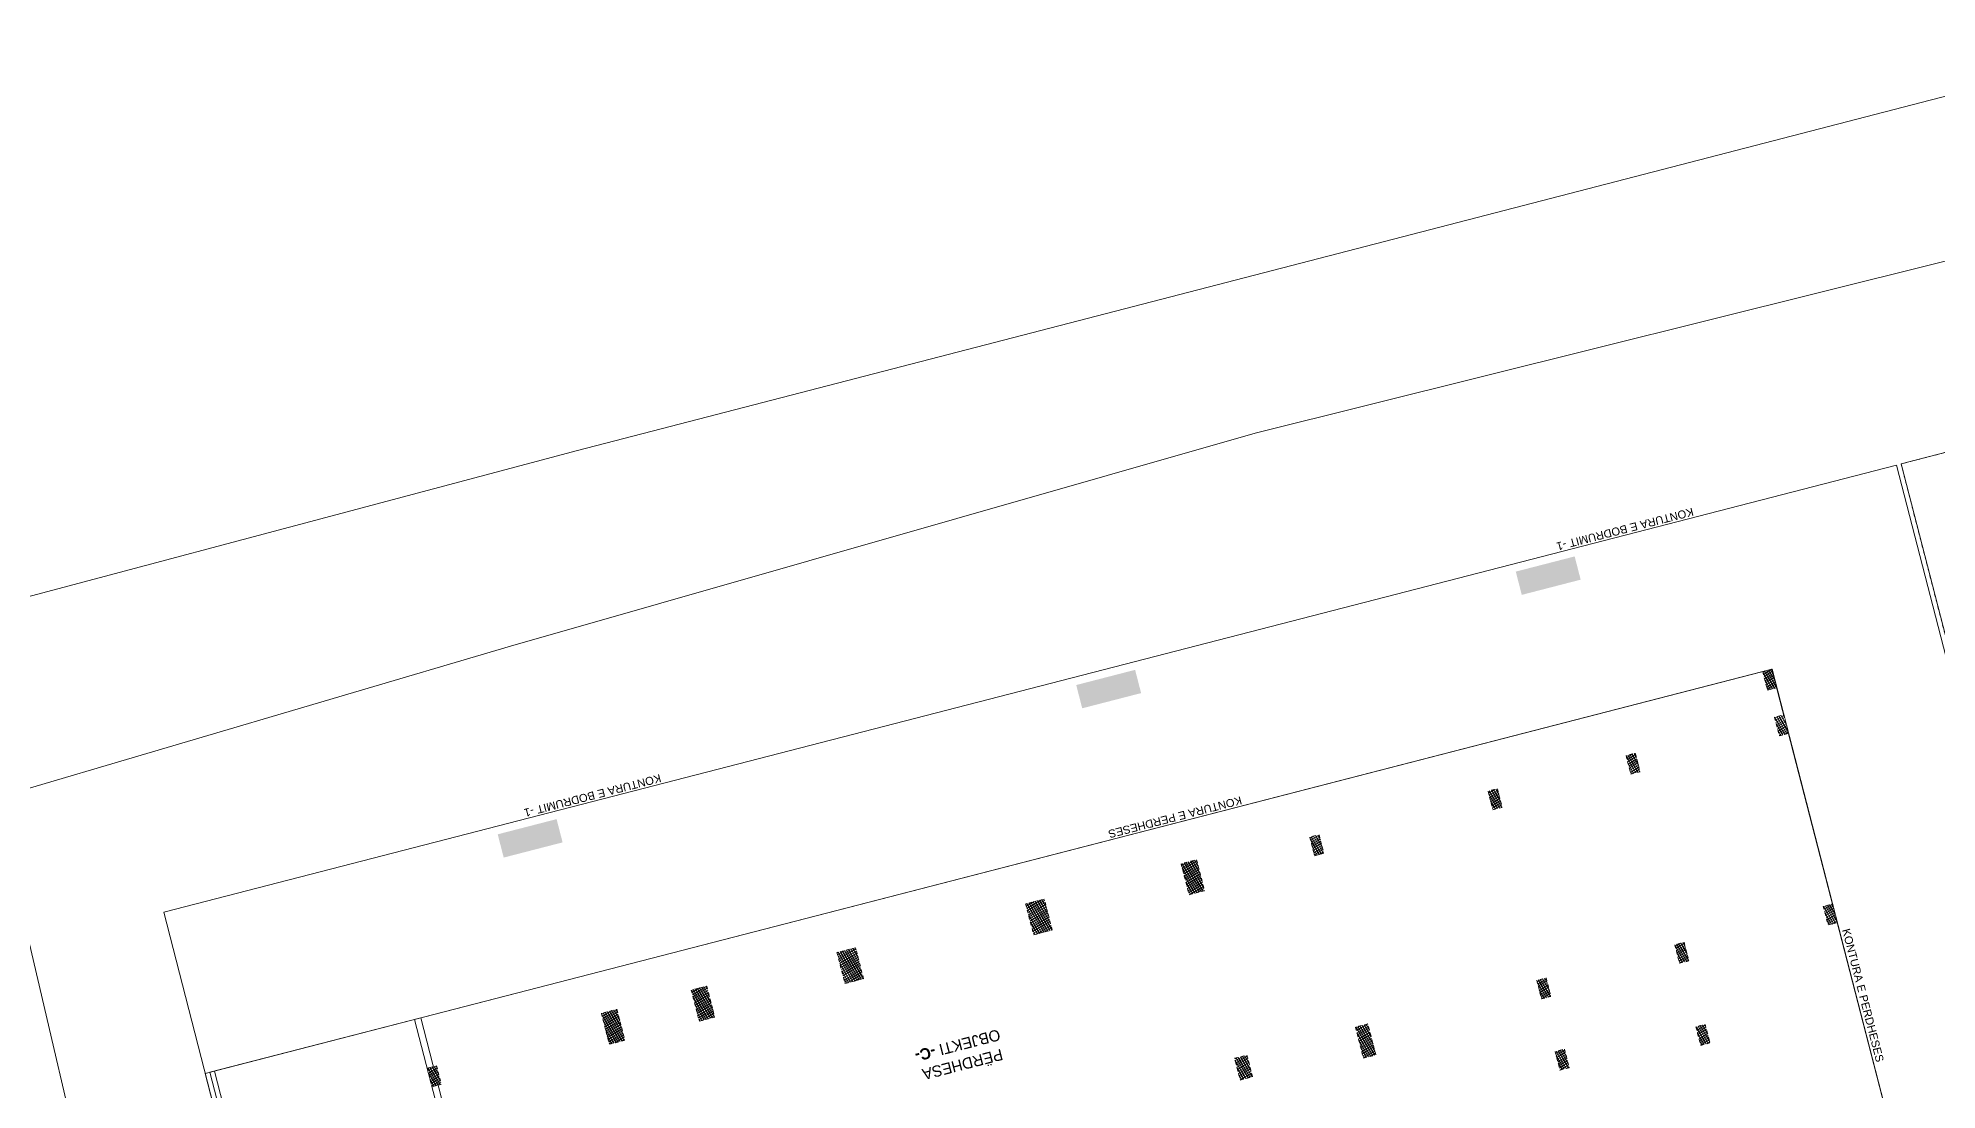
# Model space of a CAD drawing. Header units: metres. Extents: x 7515465 to 7515638, y 4752831 to 4752943.
# Drawn here: x 7515495.7 to 7515555, y 4752874.6 to 4752907.5 of the extents above; entities that cross this region are included whole.
import ezdxf

# ---------------------------------------------------------------- set-up
doc = ezdxf.new("R2010")
doc.units = ezdxf.units.M
doc.set_wipeout_variables(frame=1)
for name, pattern in [('Dashed Long', [529.166651, 317.499995, -211.666656]), ('Dashed Small', [141.111111, 70.555556, -70.555556]), ('HIDDEN', [0.375, 0.25, -0.125]), ('Wipeout_Contour', [1000, 0, -1000])]:
    doc.linetypes.add(name, pattern=pattern)
for name, color, linetype, lineweight in [('0_Pen_No__10', 134, 'Continuous', 5), ('0_Pen_No__6', 5, 'Continuous', 5), ('New_0_Pen_No__1', 7, 'Continuous', 5), ('New_2D Drafting - General_Pen_No__20', 1, 'Continuous', 5), ('New_Structural - Bearing_Pen_No__1', 7, 'Continuous', 5), ('New_Structural - Bearing_Pen_No__42', 8, 'Continuous', 5)]:
    doc.layers.add(name, color=color, linetype=linetype, lineweight=lineweight)
for name, color, linetype, lineweight, true_color in [('@VERTIKALET_Pen_No__61', 7, 'Continuous', 5, 0x6a6a6a), ('New_0_Pen_No__25', 7, 'Continuous', 5, 0x40a5ff), ('New_0_Pen_No__5', 7, 'Continuous', 5, 0x40a5ff), ('New_Drawing & Figure_Pen_No__74', 7, 'Continuous', 5, 0xe4ad2c), ('New_Structural - Bearing_Pen_No__62', 7, 'Continuous', 5, 0xaaaaaa)]:
    doc.layers.add(name, color=color, linetype=linetype, lineweight=lineweight, true_color=true_color)
doc.layers.add('New_Structural - Bearing', color=7, linetype='Continuous')
doc.styles.add('GENERATED_STYLE_1', font='GOTHIC.TTF')
doc.styles.add('GENERATED_STYLE_3', font='arial.ttf')
doc.linetypes.add('Slash Double', pattern='A,0,[1,Perdhesa1.Shx,S=7.839506,R=0,X=0,Y=0],-987.777781,0', length=987.777781)
pattern_1 = [(45, (-27108401.52, 59053074.95), (-45.96193909, 45.96193909), []), (135, (-27108401.52, 59053074.95), (45.96193909, 45.96193909), [])]

# ---------------------------------------------------------------- blocks, each defined once
blk = doc.blocks.new('Slab_2', base_point=(-172244, 133527))
at = {"layer": 'New_Structural - Bearing_Pen_No__1', "color": 7, "linetype": 'Continuous', "lineweight": 5, "flags": 128}
blk.add_lwpolyline([(-172244, 133527), (-168952, 127572), (-164672, 129937), (-167963, 135893)], close=True, dxfattribs=at)
blk = doc.blocks.new('Slab_3', base_point=(-175383, 181591))
at = {"layer": 'New_Structural - Bearing_Pen_No__1', "color": 7, "linetype": 'Continuous', "lineweight": 5, "flags": 128}
blk.add_lwpolyline([(-175383, 181591), (-193326, 171674), (-172147, 133352), (-167867, 135718), (-164744, 130068), (-169025, 127703), (-168880, 127440), (-150937, 137356)], close=True, dxfattribs=at)
blk = doc.blocks.new('Column_2', base_point=(-192991, 171688))
at = {"color": 254, "linetype": 'Wipeout_Contour', "lineweight": 0, "ltscale": 1033227.119276815}
blk.add_wipeout([(-192656, 171702), (-192801, 171965), (-193326, 171674), (-193181, 171412)], dxfattribs=at).dxf.layer = 'New_Structural - Bearing'
at = {"layer": 'New_Structural - Bearing_Pen_No__42', "linetype": 'Continuous', "lineweight": 5}
h = blk.add_hatch(dxfattribs=at)
h.set_pattern_fill('CONCRETE_BLOCK', color=8, style=0, pattern_type=2)
h.set_pattern_definition(pattern_1)
h.paths.add_polyline_path([(-192656, 171702), (-192801, 171965), (-193326, 171674), (-193181, 171412)])
at = {"layer": 'New_Structural - Bearing_Pen_No__42', "color": 8, "linetype": 'Dashed Small', "lineweight": 5, "flags": 128}
blk.add_lwpolyline([(-192656, 171702), (-192801, 171965), (-193326, 171674), (-193181, 171412)], close=True, dxfattribs=at)
blk = doc.blocks.new('Column_5', base_point=(-184048, 171158))
at = {"color": 254, "linetype": 'Wipeout_Contour', "lineweight": 0, "ltscale": 1005335.533442096}
blk.add_wipeout([(-183713, 171172), (-183858, 171434), (-184383, 171144), (-184238, 170881)], dxfattribs=at).dxf.layer = 'New_Structural - Bearing'
at = {"layer": 'New_Structural - Bearing_Pen_No__42', "linetype": 'Continuous', "lineweight": 5}
h = blk.add_hatch(dxfattribs=at)
h.set_pattern_fill('CONCRETE_BLOCK', color=8, style=0, pattern_type=2)
h.set_pattern_definition(pattern_1)
h.paths.add_polyline_path([(-183713, 171172), (-183858, 171434), (-184383, 171144), (-184238, 170881)])
at = {"layer": 'New_Structural - Bearing_Pen_No__42', "color": 8, "linetype": 'Dashed Small', "lineweight": 5, "flags": 128}
blk.add_lwpolyline([(-183713, 171172), (-183858, 171434), (-184383, 171144), (-184238, 170881)], close=True, dxfattribs=at)
blk = doc.blocks.new('Column_6', base_point=(-189387, 168207))
at = {"color": 254, "linetype": 'Wipeout_Contour', "lineweight": 0, "ltscale": 1013201.90683133}
blk.add_wipeout([(-189052, 168221), (-189197, 168483), (-189722, 168193), (-189577, 167931)], dxfattribs=at).dxf.layer = 'New_Structural - Bearing'
at = {"layer": 'New_Structural - Bearing_Pen_No__42', "linetype": 'Continuous', "lineweight": 5}
h = blk.add_hatch(dxfattribs=at)
h.set_pattern_fill('CONCRETE_BLOCK', color=8, style=0, pattern_type=2)
h.set_pattern_definition(pattern_1)
h.paths.add_polyline_path([(-189052, 168221), (-189197, 168483), (-189722, 168193), (-189577, 167931)])
at = {"layer": 'New_Structural - Bearing_Pen_No__42', "color": 8, "linetype": 'Dashed Small', "lineweight": 5, "flags": 128}
blk.add_lwpolyline([(-189052, 168221), (-189197, 168483), (-189722, 168193), (-189577, 167931)], close=True, dxfattribs=at)
blk = doc.blocks.new('Column_12', base_point=(-186365, 175350))
at = {"color": 254, "linetype": 'Wipeout_Contour', "lineweight": 0, "ltscale": 1023559.523568536}
blk.add_wipeout([(-186030, 175364), (-186175, 175626), (-186700, 175336), (-186555, 175074)], dxfattribs=at).dxf.layer = 'New_Structural - Bearing'
at = {"layer": 'New_Structural - Bearing_Pen_No__42', "linetype": 'Continuous', "lineweight": 5}
h = blk.add_hatch(dxfattribs=at)
h.set_pattern_fill('CONCRETE_BLOCK', color=8, style=0, pattern_type=2)
h.set_pattern_definition(pattern_1)
h.paths.add_polyline_path([(-186030, 175364), (-186175, 175626), (-186700, 175336), (-186555, 175074)])
at = {"layer": 'New_Structural - Bearing_Pen_No__42', "color": 8, "linetype": 'Dashed Small', "lineweight": 5, "flags": 128}
blk.add_lwpolyline([(-186030, 175364), (-186175, 175626), (-186700, 175336), (-186555, 175074)], close=True, dxfattribs=at)
blk = doc.blocks.new('Column_13', base_point=(-187234, 164312))
at = {"color": 254, "linetype": 'Wipeout_Contour', "lineweight": 0, "ltscale": 996436.614632}
blk.add_wipeout([(-186899, 164326), (-187044, 164589), (-187570, 164298), (-187425, 164036)], dxfattribs=at).dxf.layer = 'New_Structural - Bearing'
at = {"layer": 'New_Structural - Bearing_Pen_No__42', "linetype": 'Continuous', "lineweight": 5}
h = blk.add_hatch(dxfattribs=at)
h.set_pattern_fill('CONCRETE_BLOCK', color=8, style=0, pattern_type=2)
h.set_pattern_definition(pattern_1)
h.paths.add_polyline_path([(-186899, 164326), (-187044, 164589), (-187570, 164298), (-187425, 164036)])
at = {"layer": 'New_Structural - Bearing_Pen_No__42', "color": 8, "linetype": 'Dashed Small', "lineweight": 5, "flags": 128}
blk.add_lwpolyline([(-186899, 164326), (-187044, 164589), (-187570, 164298), (-187425, 164036)], close=True, dxfattribs=at)
blk = doc.blocks.new('Column_14', base_point=(-191704, 172399))
at = {"color": 254, "linetype": 'Wipeout_Contour', "lineweight": 0, "ltscale": 1031286.899321797}
blk.add_wipeout([(-191369, 172413), (-191514, 172676), (-192039, 172386), (-191894, 172123)], dxfattribs=at).dxf.layer = 'New_Structural - Bearing'
at = {"layer": 'New_Structural - Bearing_Pen_No__42', "linetype": 'Continuous', "lineweight": 5}
h = blk.add_hatch(dxfattribs=at)
h.set_pattern_fill('CONCRETE_BLOCK', color=8, style=0, pattern_type=2)
h.set_pattern_definition(pattern_1)
h.paths.add_polyline_path([(-191369, 172413), (-191514, 172676), (-192039, 172386), (-191894, 172123)])
at = {"layer": 'New_Structural - Bearing_Pen_No__42', "color": 8, "linetype": 'Dashed Small', "lineweight": 5, "flags": 128}
blk.add_lwpolyline([(-191369, 172413), (-191514, 172676), (-192039, 172386), (-191894, 172123)], close=True, dxfattribs=at)
blk = doc.blocks.new('Column_16', base_point=(-179887, 168373))
at = {"color": 254, "linetype": 'Wipeout_Contour', "lineweight": 0, "ltscale": 985566.657251}
blk.add_wipeout([(-179552, 168387), (-179697, 168649), (-180222, 168359), (-180077, 168097)], dxfattribs=at).dxf.layer = 'New_Structural - Bearing'
at = {"layer": 'New_Structural - Bearing_Pen_No__42', "linetype": 'Continuous', "lineweight": 5}
h = blk.add_hatch(dxfattribs=at)
h.set_pattern_fill('CONCRETE_BLOCK', color=8, style=0, pattern_type=2)
h.set_pattern_definition(pattern_1)
h.paths.add_polyline_path([(-179552, 168387), (-179697, 168649), (-180222, 168359), (-180077, 168097)])
at = {"layer": 'New_Structural - Bearing_Pen_No__42', "color": 8, "linetype": 'Dashed Small', "lineweight": 5, "flags": 128}
blk.add_lwpolyline([(-179552, 168387), (-179697, 168649), (-180222, 168359), (-180077, 168097)], close=True, dxfattribs=at)
blk = doc.blocks.new('Column_18', base_point=(-182518, 155779))
at = {"color": 254, "linetype": 'Wipeout_Contour', "lineweight": 0, "ltscale": 959835.148757}
blk.add_wipeout([(-182835, 155318), (-181960, 155802), (-182202, 156239), (-183077, 155756)], dxfattribs=at).dxf.layer = 'New_Structural - Bearing'
at = {"layer": 'New_Structural - Bearing_Pen_No__42', "linetype": 'Continuous', "lineweight": 5}
h = blk.add_hatch(dxfattribs=at)
h.set_pattern_fill('CONCRETE_BLOCK', color=8, style=0, pattern_type=2)
h.set_pattern_definition(pattern_1)
h.paths.add_polyline_path([(-182835, 155318), (-181960, 155802), (-182202, 156239), (-183077, 155756)])
at = {"layer": 'New_Structural - Bearing_Pen_No__42', "color": 8, "linetype": 'Dashed Small', "lineweight": 5, "flags": 128}
blk.add_lwpolyline([(-182835, 155318), (-181960, 155802), (-182202, 156239), (-183077, 155756)], close=True, dxfattribs=at)
blk = doc.blocks.new('Column_19', base_point=(-181896, 167263))
at = {"color": 254, "linetype": 'Wipeout_Contour', "lineweight": 0, "ltscale": 988436.825545}
blk.add_wipeout([(-181560, 167277), (-181706, 167539), (-182231, 167249), (-182086, 166986)], dxfattribs=at).dxf.layer = 'New_Structural - Bearing'
at = {"layer": 'New_Structural - Bearing_Pen_No__42', "linetype": 'Continuous', "lineweight": 5}
h = blk.add_hatch(dxfattribs=at)
h.set_pattern_fill('CONCRETE_BLOCK', color=8, style=0, pattern_type=2)
h.set_pattern_definition(pattern_1)
h.paths.add_polyline_path([(-181560, 167277), (-181706, 167539), (-182231, 167249), (-182086, 166986)])
at = {"layer": 'New_Structural - Bearing_Pen_No__42', "color": 8, "linetype": 'Dashed Small', "lineweight": 5, "flags": 128}
blk.add_lwpolyline([(-181560, 167277), (-181706, 167539), (-182231, 167249), (-182086, 166986)], close=True, dxfattribs=at)
blk = doc.blocks.new('Column_20', base_point=(-184453, 159280))
at = {"color": 254, "linetype": 'Wipeout_Contour', "lineweight": 0, "ltscale": 974827.929385}
blk.add_wipeout([(-184118, 159294), (-184263, 159556), (-184788, 159266), (-184643, 159003)], dxfattribs=at).dxf.layer = 'New_Structural - Bearing'
at = {"layer": 'New_Structural - Bearing_Pen_No__42', "linetype": 'Continuous', "lineweight": 5}
h = blk.add_hatch(dxfattribs=at)
h.set_pattern_fill('CONCRETE_BLOCK', color=8, style=0, pattern_type=2)
h.set_pattern_definition(pattern_1)
h.paths.add_polyline_path([(-184118, 159294), (-184263, 159556), (-184788, 159266), (-184643, 159003)])
at = {"layer": 'New_Structural - Bearing_Pen_No__42', "color": 8, "linetype": 'Dashed Small', "lineweight": 5, "flags": 128}
blk.add_lwpolyline([(-184118, 159294), (-184263, 159556), (-184788, 159266), (-184643, 159003)], close=True, dxfattribs=at)
blk = doc.blocks.new('Column_21', base_point=(-180117, 151433))
at = {"color": 254, "linetype": 'Wipeout_Contour', "lineweight": 0, "ltscale": 941269.986579}
blk.add_wipeout([(-180409, 150929), (-179534, 151413), (-179824, 151938), (-180700, 151454)], dxfattribs=at).dxf.layer = 'New_Structural - Bearing'
at = {"layer": 'New_Structural - Bearing_Pen_No__42', "linetype": 'Continuous', "lineweight": 5}
h = blk.add_hatch(dxfattribs=at)
h.set_pattern_fill('CONCRETE_BLOCK', color=8, style=0, pattern_type=2)
h.set_pattern_definition(pattern_1)
h.paths.add_polyline_path([(-180409, 150929), (-179534, 151413), (-179824, 151938), (-180700, 151454)])
at = {"layer": 'New_Structural - Bearing_Pen_No__42', "color": 8, "linetype": 'Dashed Small', "lineweight": 5, "flags": 128}
blk.add_lwpolyline([(-180409, 150929), (-179534, 151413), (-179824, 151938), (-180700, 151454)], close=True, dxfattribs=at)
blk = doc.blocks.new('Column_22', base_point=(-177174, 146108))
at = {"color": 254, "linetype": 'Wipeout_Contour', "lineweight": 0, "ltscale": 918591.909337}
blk.add_wipeout([(-177466, 145603), (-176591, 146087), (-176881, 146612), (-177756, 146128)], dxfattribs=at).dxf.layer = 'New_Structural - Bearing'
at = {"layer": 'New_Structural - Bearing_Pen_No__42', "linetype": 'Continuous', "lineweight": 5}
h = blk.add_hatch(dxfattribs=at)
h.set_pattern_fill('CONCRETE_BLOCK', color=8, style=0, pattern_type=2)
h.set_pattern_definition(pattern_1)
h.paths.add_polyline_path([(-177466, 145603), (-176591, 146087), (-176881, 146612), (-177756, 146128)])
at = {"layer": 'New_Structural - Bearing_Pen_No__42', "color": 8, "linetype": 'Dashed Small', "lineweight": 5, "flags": 128}
blk.add_lwpolyline([(-177466, 145603), (-176591, 146087), (-176881, 146612), (-177756, 146128)], close=True, dxfattribs=at)
blk = doc.blocks.new('Column_23', base_point=(-174876, 141950))
at = {"color": 254, "linetype": 'Wipeout_Contour', "lineweight": 0, "ltscale": 900947.348549}
blk.add_wipeout([(-175193, 141489), (-174317, 141973), (-174559, 142411), (-175434, 141927)], dxfattribs=at).dxf.layer = 'New_Structural - Bearing'
at = {"layer": 'New_Structural - Bearing_Pen_No__42', "linetype": 'Continuous', "lineweight": 5}
h = blk.add_hatch(dxfattribs=at)
h.set_pattern_fill('CONCRETE_BLOCK', color=8, style=0, pattern_type=2)
h.set_pattern_definition(pattern_1)
h.paths.add_polyline_path([(-175193, 141489), (-174317, 141973), (-174559, 142411), (-175434, 141927)])
at = {"layer": 'New_Structural - Bearing_Pen_No__42', "color": 8, "linetype": 'Dashed Small', "lineweight": 5, "flags": 128}
blk.add_lwpolyline([(-175193, 141489), (-174317, 141973), (-174559, 142411), (-175434, 141927)], close=True, dxfattribs=at)
blk = doc.blocks.new('Column_26', base_point=(-173473, 139412))
at = {"color": 254, "linetype": 'Wipeout_Contour', "lineweight": 0, "ltscale": 890203.063056}
blk.add_wipeout([(-173790, 138951), (-172915, 139435), (-173156, 139873), (-174032, 139389)], dxfattribs=at).dxf.layer = 'New_Structural - Bearing'
at = {"layer": 'New_Structural - Bearing_Pen_No__42', "linetype": 'Continuous', "lineweight": 5}
h = blk.add_hatch(dxfattribs=at)
h.set_pattern_fill('CONCRETE_BLOCK', color=8, style=0, pattern_type=2)
h.set_pattern_definition(pattern_1)
h.paths.add_polyline_path([(-173790, 138951), (-172915, 139435), (-173156, 139873), (-174032, 139389)])
at = {"layer": 'New_Structural - Bearing_Pen_No__42', "color": 8, "linetype": 'Dashed Small', "lineweight": 5, "flags": 128}
blk.add_lwpolyline([(-173790, 138951), (-172915, 139435), (-173156, 139873), (-174032, 139389)], close=True, dxfattribs=at)
blk = doc.blocks.new('Column_29', base_point=(-170583, 134388))
at = {"color": 254, "linetype": 'Wipeout_Contour', "lineweight": 0, "ltscale": 868642.328058}
blk.add_wipeout([(-170247, 134402), (-170393, 134665), (-170918, 134375), (-170773, 134112)], dxfattribs=at).dxf.layer = 'New_Structural - Bearing'
at = {"layer": 'New_Structural - Bearing_Pen_No__42', "linetype": 'Continuous', "lineweight": 5}
h = blk.add_hatch(dxfattribs=at)
h.set_pattern_fill('CONCRETE_BLOCK', color=8, style=0, pattern_type=2)
h.set_pattern_definition(pattern_1)
h.paths.add_polyline_path([(-170247, 134402), (-170393, 134665), (-170918, 134375), (-170773, 134112)])
at = {"layer": 'New_Structural - Bearing_Pen_No__42', "color": 8, "linetype": 'Dashed Small', "lineweight": 5, "flags": 128}
blk.add_lwpolyline([(-170247, 134402), (-170393, 134665), (-170918, 134375), (-170773, 134112)], close=True, dxfattribs=at)
blk = doc.blocks.new('Column_35', base_point=(-192991, 171688))
at = {"layer": 'New_Structural - Bearing_Pen_No__42', "linetype": 'Continuous', "lineweight": 5}
h = blk.add_hatch(dxfattribs=at)
h.set_pattern_fill('CONCRETE_BLOCK', color=8, style=0, pattern_type=2)
h.set_pattern_definition(pattern_1)
h.paths.add_polyline_path([(-192656, 171702), (-192801, 171965), (-193326, 171674), (-193181, 171412)])
at = {"layer": 'New_Structural - Bearing_Pen_No__42', "color": 8, "linetype": 'Dashed Small', "lineweight": 5, "flags": 128}
blk.add_lwpolyline([(-192656, 171702), (-192801, 171965), (-193326, 171674), (-193181, 171412)], close=True, dxfattribs=at)
blk = doc.blocks.new('Column_38', base_point=(-184048, 171158))
at = {"layer": 'New_Structural - Bearing_Pen_No__42', "linetype": 'Continuous', "lineweight": 5}
h = blk.add_hatch(dxfattribs=at)
h.set_pattern_fill('CONCRETE_BLOCK', color=8, style=0, pattern_type=2)
h.set_pattern_definition(pattern_1)
h.paths.add_polyline_path([(-183713, 171172), (-183858, 171434), (-184383, 171144), (-184238, 170881)])
at = {"layer": 'New_Structural - Bearing_Pen_No__42', "color": 8, "linetype": 'Dashed Small', "lineweight": 5, "flags": 128}
blk.add_lwpolyline([(-183713, 171172), (-183858, 171434), (-184383, 171144), (-184238, 170881)], close=True, dxfattribs=at)
blk = doc.blocks.new('Column_39', base_point=(-189387, 168207))
at = {"layer": 'New_Structural - Bearing_Pen_No__42', "linetype": 'Continuous', "lineweight": 5}
h = blk.add_hatch(dxfattribs=at)
h.set_pattern_fill('CONCRETE_BLOCK', color=8, style=0, pattern_type=2)
h.set_pattern_definition(pattern_1)
h.paths.add_polyline_path([(-189052, 168221), (-189197, 168483), (-189722, 168193), (-189577, 167931)])
at = {"layer": 'New_Structural - Bearing_Pen_No__42', "color": 8, "linetype": 'Dashed Small', "lineweight": 5, "flags": 128}
blk.add_lwpolyline([(-189052, 168221), (-189197, 168483), (-189722, 168193), (-189577, 167931)], close=True, dxfattribs=at)
blk = doc.blocks.new('Column_45', base_point=(-186365, 175350))
at = {"layer": 'New_Structural - Bearing_Pen_No__42', "linetype": 'Continuous', "lineweight": 5}
h = blk.add_hatch(dxfattribs=at)
h.set_pattern_fill('CONCRETE_BLOCK', color=8, style=0, pattern_type=2)
h.set_pattern_definition(pattern_1)
h.paths.add_polyline_path([(-186030, 175364), (-186175, 175626), (-186700, 175336), (-186555, 175074)])
at = {"layer": 'New_Structural - Bearing_Pen_No__42', "color": 8, "linetype": 'Dashed Small', "lineweight": 5, "flags": 128}
blk.add_lwpolyline([(-186030, 175364), (-186175, 175626), (-186700, 175336), (-186555, 175074)], close=True, dxfattribs=at)
blk = doc.blocks.new('Column_46', base_point=(-187234, 164312))
at = {"layer": 'New_Structural - Bearing_Pen_No__42', "linetype": 'Continuous', "lineweight": 5}
h = blk.add_hatch(dxfattribs=at)
h.set_pattern_fill('CONCRETE_BLOCK', color=8, style=0, pattern_type=2)
h.set_pattern_definition(pattern_1)
h.paths.add_polyline_path([(-186899, 164326), (-187044, 164589), (-187570, 164298), (-187425, 164036)])
at = {"layer": 'New_Structural - Bearing_Pen_No__42', "color": 8, "linetype": 'Dashed Small', "lineweight": 5, "flags": 128}
blk.add_lwpolyline([(-186899, 164326), (-187044, 164589), (-187570, 164298), (-187425, 164036)], close=True, dxfattribs=at)
blk = doc.blocks.new('Column_47', base_point=(-191704, 172399))
at = {"layer": 'New_Structural - Bearing_Pen_No__42', "linetype": 'Continuous', "lineweight": 5}
h = blk.add_hatch(dxfattribs=at)
h.set_pattern_fill('CONCRETE_BLOCK', color=8, style=0, pattern_type=2)
h.set_pattern_definition(pattern_1)
h.paths.add_polyline_path([(-191369, 172413), (-191514, 172676), (-192039, 172386), (-191894, 172123)])
at = {"layer": 'New_Structural - Bearing_Pen_No__42', "color": 8, "linetype": 'Dashed Small', "lineweight": 5, "flags": 128}
blk.add_lwpolyline([(-191369, 172413), (-191514, 172676), (-192039, 172386), (-191894, 172123)], close=True, dxfattribs=at)
blk = doc.blocks.new('Column_49', base_point=(-179887, 168373))
at = {"layer": 'New_Structural - Bearing_Pen_No__42', "linetype": 'Continuous', "lineweight": 5}
h = blk.add_hatch(dxfattribs=at)
h.set_pattern_fill('CONCRETE_BLOCK', color=8, style=0, pattern_type=2)
h.set_pattern_definition(pattern_1)
h.paths.add_polyline_path([(-179552, 168387), (-179697, 168649), (-180222, 168359), (-180077, 168097)])
at = {"layer": 'New_Structural - Bearing_Pen_No__42', "color": 8, "linetype": 'Dashed Small', "lineweight": 5, "flags": 128}
blk.add_lwpolyline([(-179552, 168387), (-179697, 168649), (-180222, 168359), (-180077, 168097)], close=True, dxfattribs=at)
blk = doc.blocks.new('Column_51', base_point=(-182518, 155779))
at = {"layer": 'New_Structural - Bearing_Pen_No__42', "linetype": 'Continuous', "lineweight": 5}
h = blk.add_hatch(dxfattribs=at)
h.set_pattern_fill('CONCRETE_BLOCK', color=8, style=0, pattern_type=2)
h.set_pattern_definition(pattern_1)
h.paths.add_polyline_path([(-182835, 155318), (-181960, 155802), (-182202, 156239), (-183077, 155756)])
at = {"layer": 'New_Structural - Bearing_Pen_No__42', "color": 8, "linetype": 'Dashed Small', "lineweight": 5, "flags": 128}
blk.add_lwpolyline([(-182835, 155318), (-181960, 155802), (-182202, 156239), (-183077, 155756)], close=True, dxfattribs=at)
blk = doc.blocks.new('Column_52', base_point=(-181896, 167263))
at = {"layer": 'New_Structural - Bearing_Pen_No__42', "linetype": 'Continuous', "lineweight": 5}
h = blk.add_hatch(dxfattribs=at)
h.set_pattern_fill('CONCRETE_BLOCK', color=8, style=0, pattern_type=2)
h.set_pattern_definition(pattern_1)
h.paths.add_polyline_path([(-181560, 167277), (-181706, 167539), (-182231, 167249), (-182086, 166986)])
at = {"layer": 'New_Structural - Bearing_Pen_No__42', "color": 8, "linetype": 'Dashed Small', "lineweight": 5, "flags": 128}
blk.add_lwpolyline([(-181560, 167277), (-181706, 167539), (-182231, 167249), (-182086, 166986)], close=True, dxfattribs=at)
blk = doc.blocks.new('Column_53', base_point=(-184453, 159280))
at = {"layer": 'New_Structural - Bearing_Pen_No__42', "linetype": 'Continuous', "lineweight": 5}
h = blk.add_hatch(dxfattribs=at)
h.set_pattern_fill('CONCRETE_BLOCK', color=8, style=0, pattern_type=2)
h.set_pattern_definition(pattern_1)
h.paths.add_polyline_path([(-184118, 159294), (-184263, 159556), (-184788, 159266), (-184643, 159003)])
at = {"layer": 'New_Structural - Bearing_Pen_No__42', "color": 8, "linetype": 'Dashed Small', "lineweight": 5, "flags": 128}
blk.add_lwpolyline([(-184118, 159294), (-184263, 159556), (-184788, 159266), (-184643, 159003)], close=True, dxfattribs=at)
blk = doc.blocks.new('Column_54', base_point=(-180117, 151433))
at = {"layer": 'New_Structural - Bearing_Pen_No__42', "linetype": 'Continuous', "lineweight": 5}
h = blk.add_hatch(dxfattribs=at)
h.set_pattern_fill('CONCRETE_BLOCK', color=8, style=0, pattern_type=2)
h.set_pattern_definition(pattern_1)
h.paths.add_polyline_path([(-180409, 150929), (-179534, 151413), (-179824, 151938), (-180700, 151454)])
at = {"layer": 'New_Structural - Bearing_Pen_No__42', "color": 8, "linetype": 'Dashed Small', "lineweight": 5, "flags": 128}
blk.add_lwpolyline([(-180409, 150929), (-179534, 151413), (-179824, 151938), (-180700, 151454)], close=True, dxfattribs=at)
blk = doc.blocks.new('Column_55', base_point=(-177174, 146108))
at = {"layer": 'New_Structural - Bearing_Pen_No__42', "linetype": 'Continuous', "lineweight": 5}
h = blk.add_hatch(dxfattribs=at)
h.set_pattern_fill('CONCRETE_BLOCK', color=8, style=0, pattern_type=2)
h.set_pattern_definition(pattern_1)
h.paths.add_polyline_path([(-177466, 145603), (-176591, 146087), (-176881, 146612), (-177756, 146128)])
at = {"layer": 'New_Structural - Bearing_Pen_No__42', "color": 8, "linetype": 'Dashed Small', "lineweight": 5, "flags": 128}
blk.add_lwpolyline([(-177466, 145603), (-176591, 146087), (-176881, 146612), (-177756, 146128)], close=True, dxfattribs=at)
blk = doc.blocks.new('Column_56', base_point=(-174876, 141950))
at = {"layer": 'New_Structural - Bearing_Pen_No__42', "linetype": 'Continuous', "lineweight": 5}
h = blk.add_hatch(dxfattribs=at)
h.set_pattern_fill('CONCRETE_BLOCK', color=8, style=0, pattern_type=2)
h.set_pattern_definition(pattern_1)
h.paths.add_polyline_path([(-175193, 141489), (-174317, 141973), (-174559, 142411), (-175434, 141927)])
at = {"layer": 'New_Structural - Bearing_Pen_No__42', "color": 8, "linetype": 'Dashed Small', "lineweight": 5, "flags": 128}
blk.add_lwpolyline([(-175193, 141489), (-174317, 141973), (-174559, 142411), (-175434, 141927)], close=True, dxfattribs=at)
blk = doc.blocks.new('Column_59', base_point=(-173473, 139412))
at = {"layer": 'New_Structural - Bearing_Pen_No__42', "linetype": 'Continuous', "lineweight": 5}
h = blk.add_hatch(dxfattribs=at)
h.set_pattern_fill('CONCRETE_BLOCK', color=8, style=0, pattern_type=2)
h.set_pattern_definition(pattern_1)
h.paths.add_polyline_path([(-173790, 138951), (-172915, 139435), (-173156, 139873), (-174032, 139389)])
at = {"layer": 'New_Structural - Bearing_Pen_No__42', "color": 8, "linetype": 'Dashed Small', "lineweight": 5, "flags": 128}
blk.add_lwpolyline([(-173790, 138951), (-172915, 139435), (-173156, 139873), (-174032, 139389)], close=True, dxfattribs=at)
blk = doc.blocks.new('Column_62', base_point=(-170583, 134388))
at = {"layer": 'New_Structural - Bearing_Pen_No__42', "linetype": 'Continuous', "lineweight": 5}
h = blk.add_hatch(dxfattribs=at)
h.set_pattern_fill('CONCRETE_BLOCK', color=8, style=0, pattern_type=2)
h.set_pattern_definition(pattern_1)
h.paths.add_polyline_path([(-170247, 134402), (-170393, 134665), (-170918, 134375), (-170773, 134112)])
at = {"layer": 'New_Structural - Bearing_Pen_No__42', "color": 8, "linetype": 'Dashed Small', "lineweight": 5, "flags": 128}
blk.add_lwpolyline([(-170247, 134402), (-170393, 134665), (-170918, 134375), (-170773, 134112)], close=True, dxfattribs=at)
blk = doc.blocks.new('Slab_4', base_point=(-209153, 189560))
at = {"layer": 'New_Structural - Bearing_Pen_No__62', "color": 253, "linetype": 'HIDDEN', "lineweight": 5, "true_color": 0xaaaaaa, "flags": 128}
for points in [[(-209153, 189560), (-200541, 173977), (-187605, 181126), (-174769, 188220), (-183382, 203803)], [(-177910, 186770), (-180812, 192021), (-179454, 192771), (-178582, 191193), (-177269, 191919), (-175239, 188246)], [(-181116, 188540), (-182422, 190903), (-180934, 191725), (-179628, 189362)], [(-190752, 179670), (-192199, 182288), (-189316, 183881), (-187869, 181263)]]:
    blk.add_lwpolyline(points, close=True, dxfattribs=at)
blk = doc.blocks.new('Column_95', base_point=(-178915, 162283))
at = {"color": 254, "linetype": 'Wipeout_Contour', "lineweight": 0, "ltscale": 966202.379281}
blk.add_wipeout([(-178381, 162350), (-178574, 162700), (-179449, 162216), (-179256, 161866)], dxfattribs=at).dxf.layer = 'New_Structural - Bearing'
at = {"layer": 'New_Structural - Bearing_Pen_No__42', "linetype": 'Continuous', "lineweight": 5}
h = blk.add_hatch(dxfattribs=at)
h.set_pattern_fill('CONCRETE_BLOCK', color=8, style=0, pattern_type=2)
h.set_pattern_definition(pattern_1)
h.paths.add_polyline_path([(-178381, 162350), (-178574, 162700), (-179449, 162216), (-179256, 161866)])
at = {"layer": 'New_Structural - Bearing_Pen_No__42', "color": 8, "linetype": 'Dashed Small', "lineweight": 5, "flags": 128}
blk.add_lwpolyline([(-178381, 162350), (-178574, 162700), (-179449, 162216), (-179256, 161866)], close=True, dxfattribs=at)
blk = doc.blocks.new('Column_100', base_point=(-177160, 158797))
at = {"color": 254, "linetype": 'Wipeout_Contour', "lineweight": 0, "ltscale": 951649.791908}
blk.add_wipeout([(-176757, 158792), (-176950, 159142), (-177563, 158803), (-177369, 158453)], dxfattribs=at).dxf.layer = 'New_Structural - Bearing'
at = {"layer": 'New_Structural - Bearing_Pen_No__42', "linetype": 'Continuous', "lineweight": 5}
h = blk.add_hatch(dxfattribs=at)
h.set_pattern_fill('CONCRETE_BLOCK', color=8, style=0, pattern_type=2)
h.set_pattern_definition(pattern_1)
h.paths.add_polyline_path([(-176757, 158792), (-176950, 159142), (-177563, 158803), (-177369, 158453)])
at = {"layer": 'New_Structural - Bearing_Pen_No__42', "color": 8, "linetype": 'Dashed Small', "lineweight": 5, "flags": 128}
blk.add_lwpolyline([(-176757, 158792), (-176950, 159142), (-177563, 158803), (-177369, 158453)], close=True, dxfattribs=at)
blk = doc.blocks.new('Column_101', base_point=(-181733, 172437))
at = {"color": 254, "linetype": 'Wipeout_Contour', "lineweight": 0, "ltscale": 1002090.101199235}
blk.add_wipeout([(-181398, 172451), (-181543, 172713), (-182068, 172423), (-181923, 172161)], dxfattribs=at).dxf.layer = 'New_Structural - Bearing'
at = {"layer": 'New_Structural - Bearing_Pen_No__42', "linetype": 'Continuous', "lineweight": 5}
h = blk.add_hatch(dxfattribs=at)
h.set_pattern_fill('CONCRETE_BLOCK', color=8, style=0, pattern_type=2)
h.set_pattern_definition(pattern_1)
h.paths.add_polyline_path([(-181398, 172451), (-181543, 172713), (-182068, 172423), (-181923, 172161)])
at = {"layer": 'New_Structural - Bearing_Pen_No__42', "color": 8, "linetype": 'Dashed Small', "lineweight": 5, "flags": 128}
blk.add_lwpolyline([(-181398, 172451), (-181543, 172713), (-182068, 172423), (-181923, 172161)], close=True, dxfattribs=at)
blk = doc.blocks.new('Column_112', base_point=(-178915, 162283))
at = {"layer": 'New_Structural - Bearing_Pen_No__42', "linetype": 'Continuous', "lineweight": 5}
h = blk.add_hatch(dxfattribs=at)
h.set_pattern_fill('CONCRETE_BLOCK', color=8, style=0, pattern_type=2)
h.set_pattern_definition(pattern_1)
h.paths.add_polyline_path([(-178381, 162350), (-178574, 162700), (-179449, 162216), (-179256, 161866)])
at = {"layer": 'New_Structural - Bearing_Pen_No__42', "color": 8, "linetype": 'Dashed Small', "lineweight": 5, "flags": 128}
blk.add_lwpolyline([(-178381, 162350), (-178574, 162700), (-179449, 162216), (-179256, 161866)], close=True, dxfattribs=at)
blk = doc.blocks.new('Column_117', base_point=(-177160, 158797))
at = {"layer": 'New_Structural - Bearing_Pen_No__42', "linetype": 'Continuous', "lineweight": 5}
h = blk.add_hatch(dxfattribs=at)
h.set_pattern_fill('CONCRETE_BLOCK', color=8, style=0, pattern_type=2)
h.set_pattern_definition(pattern_1)
h.paths.add_polyline_path([(-176757, 158792), (-176950, 159142), (-177563, 158803), (-177369, 158453)])
at = {"layer": 'New_Structural - Bearing_Pen_No__42', "color": 8, "linetype": 'Dashed Small', "lineweight": 5, "flags": 128}
blk.add_lwpolyline([(-176757, 158792), (-176950, 159142), (-177563, 158803), (-177369, 158453)], close=True, dxfattribs=at)
blk = doc.blocks.new('Column_118', base_point=(-181733, 172437))
at = {"layer": 'New_Structural - Bearing_Pen_No__42', "linetype": 'Continuous', "lineweight": 5}
h = blk.add_hatch(dxfattribs=at)
h.set_pattern_fill('CONCRETE_BLOCK', color=8, style=0, pattern_type=2)
h.set_pattern_definition(pattern_1)
h.paths.add_polyline_path([(-181398, 172451), (-181543, 172713), (-182068, 172423), (-181923, 172161)])
at = {"layer": 'New_Structural - Bearing_Pen_No__42', "color": 8, "linetype": 'Dashed Small', "lineweight": 5, "flags": 128}
blk.add_lwpolyline([(-181398, 172451), (-181543, 172713), (-182068, 172423), (-181923, 172161)], close=True, dxfattribs=at)

msp = doc.modelspace()

# ---------------------------------------------------------------- hatches: boundary and pattern name
at = {"layer": 'New_2D Drafting - General_Pen_No__20', "linetype": 'Continuous', "lineweight": 5}
for points in [[(7515541.81283, 4752890.8161), (7515543.65259, 4752891.29064), (7515543.83991, 4752890.56442), (7515542.00015, 4752890.08988)], [(7515528.0833, 4752887.27477), (7515529.92306, 4752887.74931), (7515530.11038, 4752887.02309), (7515528.27061, 4752886.54855)], [(7515510.01356, 4752882.61394), (7515511.85332, 4752883.08848), (7515512.04064, 4752882.36226), (7515510.20088, 4752881.88772)]]:
    msp.add_hatch(color=1, dxfattribs=at).paths.add_polyline_path(points)

# ---------------------------------------------------------------- linework, layer by layer
at = {"layer": '0_Pen_No__6', "color": 5, "linetype": 'ByBlock', "lineweight": 5, "flags": 128}
msp.add_lwpolyline([(7515589.172, 4752880.06), (7515584.733, 4752896.47), (7515581.943, 4752906.66), (7515558.483, 4752901.32), (7515533.672, 4752895.141), (7515510.412, 4752888.491), (7515494.317, 4752883.744), (7515496.974, 4752872.417), (7515499.81, 4752860.351), (7515498.186, 4752860.074), (7515500.362, 4752851.695), (7515502.765, 4752842.244), (7515508.139, 4752843.411), (7515516.509, 4752845.261), (7515540.97, 4752850.461), (7515547.5, 4752851.811), (7515549.88, 4752852.341), (7515565.831, 4752855.62), (7515588.001, 4752859.78)], close=True, dxfattribs=at)
at = {"layer": 'New_0_Pen_No__25', "color": 161, "linetype": 'Dashed Long', "lineweight": 5, "true_color": 0x40a5ff}
msp.add_lwpolyline([(7515567.25417, 4752867.22932), (7515561.20232, 4752865.66834), (7515553.8482, 4752894.1798), (7515571.08865, 4752898.62672), (7515578.44277, 4752870.11526), (7515575.76064, 4752869.42345)], dxfattribs=at)
at = {"layer": 'New_Drawing & Figure_Pen_No__74', "color": 42, "linetype": 'Continuous', "lineweight": 5, "true_color": 0xe4ad2c}
msp.add_lwpolyline([(7515573.23346, 4752941.31777), (7515575.31091, 4752930.04109), (7515577.16269, 4752920.0997), (7515578.58706, 4752913.33696), (7515577.28411, 4752911.26883), (7515555.35829, 4752905.69175), (7515512.50222, 4752894.59571), (7515488.56041, 4752888.22491), (7515489.49763, 4752885.33994), (7515464.88076, 4752879.43868)], dxfattribs=at)

# ---------------------------------------------------------------- block references
at = {"layer": 'New_Structural - Bearing', "color": 7, "linetype": 'Continuous', "lineweight": 5, "xscale": 0.0009999874726117901, "yscale": 0.0009999874726117901, "zscale": 0.0009999874726117901, "rotation": 255.5358130294076}
for name, p in [('Slab_3', (7515554.93678, 4752867.91865)), ('Slab_2', (7515507.6135, 4752876.88339))]:
    msp.add_blockref(name, p, dxfattribs=at)

# ---------------------------------------------------------------- texts
at = {"layer": '@VERTIKALET_Pen_No__61', "color": 251, "linetype": 'Continuous', "lineweight": 5, "true_color": 0x6a6a6a, "insert": (7515524.45575, 4752875.72927), "char_height": 0.3499956, "attachment_point": 5, "rotation": 194.4633672, "line_spacing_factor": 1.053813, "style": 'GENERATED_STYLE_1'}
msp.add_mtext('\\A1;{\\pqc;\\fCentury Gothic|b0|i0|c0|p0;\\W1.000000;PËRDHESA\\P\\pqc;\\fCentury Gothic|b0|i0|c0|p0;\\W1.000000;OBJEKTI \\fCentury Gothic|b1|i0|c0|p0;\\W1.000000;-C-}', dxfattribs=at)
at = {"layer": 'New_0_Pen_No__1', "color": 7, "linetype": 'Continuous', "lineweight": 5, "insert": (7515531.20354, 4752883.02713), "char_height": 0.2499969, "attachment_point": 2, "rotation": 194.4633665, "style": 'GENERATED_STYLE_3'}
msp.add_mtext('\\A1;{\\pqc;\\fArial|b0|i0|c0|p0;\\W1.000000;KONTURA E \\fArial|b0|i0|c0|p0;\\W1.000000;PERDHESES}', dxfattribs=at)
at = {"layer": 'New_0_Pen_No__5', "color": 161, "linetype": 'Continuous', "lineweight": 5, "true_color": 0x40a5ff, "char_height": 0.2499969, "attachment_point": 2, "rotation": 194.4633665, "style": 'GENERATED_STYLE_3'}
for insert in [(7515545.25745, 4752892.02179), (7515513.00909, 4752883.70379)]:
    msp.add_mtext('\\A1;{\\pqc;\\fArial|b0|i0|c0|p0;\\W1.000000;KONTURA E BODRUMIT -\\fArial|b0|i0|c0|p0;\\W1.000000;1}', dxfattribs=dict(at, insert=insert))

# ---------------------------------------------------------------- next in the draw order: block references
at = {"layer": 'New_Structural - Bearing', "color": 8, "lineweight": 5, "xscale": 0.0009999874726117901, "yscale": 0.0009999874726117901, "zscale": 0.0009999874726117901, "rotation": 255.5358130294076}
for name, p in [('Column_2', (7515549.74633, 4752887.44115)), ('Column_14', (7515550.11357, 4752886.01737)), ('Column_6', (7515545.47544, 4752884.82103)), ('Column_13', (7515541.16652, 4752883.70961)), ('Column_20', (7515535.59882, 4752882.2735)), ('Column_18', (7515531.72564, 4752881.27447)), ('Column_21', (7515526.91806, 4752880.03442)), ('Column_12', (7515551.63709, 4752880.11077)), ('Column_22', (7515521.02628, 4752878.51472)), ('Column_5', (7515546.99896, 4752878.91443)), ('Column_23', (7515516.42657, 4752877.32829)), ('Column_19', (7515542.69004, 4752877.803)), ('Column_26', (7515513.61852, 4752876.604)), ('Column_16', (7515543.26324, 4752875.58077)), ('Column_29', (7515508.03223, 4752875.05982))]:
    msp.add_blockref(name, p, dxfattribs=at)

# ---------------------------------------------------------------- next in the draw order: linework, layer by layer
at = {"layer": '0_Pen_No__10', "color": 134, "linetype": 'Slash Double', "lineweight": 5, "flags": 128}
msp.add_lwpolyline([(7515589.17191, 4752880.06033), (7515584.73297, 4752896.47013), (7515581.943, 4752906.66), (7515558.48329, 4752901.32007), (7515533.6726, 4752895.14114), (7515510.4129, 4752888.49123), (7515494.3181, 4752883.74429), (7515496.97506, 4752872.41743), (7515499.81103, 4752860.35158), (7515498.18705, 4752860.07458), (7515500.36302, 4752851.69569), (7515502.76599, 4752842.24481), (7515508.13992, 4752843.41179), (7515516.50982, 4752845.26177), (7515540.97051, 4752850.4617), (7515547.50043, 4752851.81169), (7515549.8804, 4752852.34168), (7515565.8312, 4752855.62064), (7515588.00092, 4752859.78059)], close=True, dxfattribs=at)
at = {"layer": '0_Pen_No__6', "color": 5, "linetype": 'ByBlock', "lineweight": 5, "flags": 128}
msp.add_lwpolyline([(7515589.17191, 4752880.06033), (7515584.73297, 4752896.47013), (7515581.943, 4752906.66), (7515558.48329, 4752901.32007), (7515533.6726, 4752895.14114), (7515510.4129, 4752888.49123), (7515494.3181, 4752883.74429), (7515496.97506, 4752872.41743), (7515499.81103, 4752860.35158), (7515498.18705, 4752860.07458), (7515500.36302, 4752851.69569), (7515502.76599, 4752842.24481), (7515508.13992, 4752843.41179), (7515516.50982, 4752845.26177), (7515540.97051, 4752850.4617), (7515547.50043, 4752851.81169), (7515549.8804, 4752852.34168), (7515565.8312, 4752855.62064), (7515588.00092, 4752859.78059)], close=True, dxfattribs=at)
at = {"layer": 'New_0_Pen_No__1', "color": 7, "linetype": 'Continuous', "lineweight": 5}
msp.add_lwpolyline([(7515500.879, 4752875.14634), (7515549.81665, 4752887.7691), (7515554.93678, 4752867.91865), (7515505.99913, 4752855.29589)], close=True, dxfattribs=at)
at = {"layer": 'New_0_Pen_No__25', "color": 161, "linetype": 'Dashed Long', "lineweight": 5, "true_color": 0x40a5ff}
msp.add_lwpolyline([(7515499.58037, 4752880.18103), (7515553.70324, 4752894.14124), (7515561.75655, 4752862.91908), (7515558.17899, 4752861.99631), (7515558.89467, 4752859.22168), (7515552.55204, 4752857.58568), (7515552.80179, 4752856.61739), (7515550.47788, 4752856.01797), (7515550.22813, 4752856.98627), (7515537.8339, 4752853.78935), (7515538.08366, 4752852.82106), (7515535.75975, 4752852.22164), (7515535.50999, 4752853.18994), (7515520.74323, 4752849.38106), (7515520.99299, 4752848.41277), (7515518.66908, 4752847.81335), (7515518.41932, 4752848.78164), (7515508.34935, 4752846.18424)], close=True, dxfattribs=at)

# ---------------------------------------------------------------- next in the draw order: block references
at = {"layer": 'New_Structural - Bearing', "color": 253, "linetype": 'HIDDEN', "lineweight": 5, "true_color": 0xaaaaaa, "xscale": 0.0009999874726117901, "yscale": 0.0009999874726117901, "zscale": 0.0009999874726117901, "rotation": 255.5358130294076}
msp.add_blockref('Slab_4', (7515571.08865, 4752898.62672), dxfattribs=at)
at = {"layer": 'New_Structural - Bearing', "color": 8, "lineweight": 5, "xscale": 0.0009999874726117901, "yscale": 0.0009999874726117901, "zscale": 0.0009999874726117901, "rotation": 255.5358130294076}
for name, p in [('Column_35', (7515549.74633, 4752887.44115)), ('Column_47', (7515550.11357, 4752886.01737)), ('Column_39', (7515545.47544, 4752884.82103)), ('Column_46', (7515541.16652, 4752883.70961)), ('Column_53', (7515535.59882, 4752882.2735)), ('Column_51', (7515531.72564, 4752881.27447)), ('Column_54', (7515526.91806, 4752880.03442)), ('Column_45', (7515551.63709, 4752880.11077)), ('Column_55', (7515521.02628, 4752878.51472)), ('Column_38', (7515546.99896, 4752878.91443)), ('Column_56', (7515516.42657, 4752877.32829)), ('Column_52', (7515542.69004, 4752877.803)), ('Column_59', (7515513.61852, 4752876.604)), ('Column_49', (7515543.26324, 4752875.58077)), ('Column_62', (7515508.03223, 4752875.05982))]:
    msp.add_blockref(name, p, dxfattribs=at)

# ---------------------------------------------------------------- next in the draw order: texts
at = {"layer": 'New_0_Pen_No__1', "color": 7, "linetype": 'Continuous', "lineweight": 5, "insert": (7515552.78134, 4752877.61928), "char_height": 0.2499969, "attachment_point": 2, "rotation": 284.4633667, "style": 'GENERATED_STYLE_3'}
msp.add_mtext('\\A1;{\\pqc;\\fArial|b0|i0|c0|p0;\\W1.000000;KONTURA E \\fArial|b0|i0|c0|p0;\\W1.000000;PERDHESES}', dxfattribs=at)

# ---------------------------------------------------------------- next in the draw order: block references
at = {"layer": 'New_Structural - Bearing', "color": 8, "lineweight": 5, "xscale": 0.0009999874726117901, "yscale": 0.0009999874726117901, "zscale": 0.0009999874726117901, "rotation": 255.5358130294076}
for name, p in [('Column_95', (7515537.12388, 4752876.16075)), ('Column_101', (7515547.65957, 4752876.35329)), ('Column_100', (7515533.31007, 4752875.33194))]:
    msp.add_blockref(name, p, dxfattribs=at)

# ---------------------------------------------------------------- next in the draw order: linework, layer by layer
at = {"layer": 'New_0_Pen_No__1', "color": 7, "linetype": 'Continuous', "lineweight": 5}
msp.add_lwpolyline([(7515500.879, 4752875.14634), (7515549.81665, 4752887.7691), (7515554.93678, 4752867.91865), (7515505.99913, 4752855.29589)], close=True, dxfattribs=at)

# ---------------------------------------------------------------- next in the draw order: block references
at = {"layer": 'New_Structural - Bearing', "color": 8, "lineweight": 5, "xscale": 0.0009999874726117901, "yscale": 0.0009999874726117901, "zscale": 0.0009999874726117901, "rotation": 255.5358130294076}
for name, p in [('Column_112', (7515537.12388, 4752876.16075)), ('Column_118', (7515547.65957, 4752876.35329)), ('Column_117', (7515533.31007, 4752875.33194))]:
    msp.add_blockref(name, p, dxfattribs=at)

doc.saveas('drawing.dxf')
